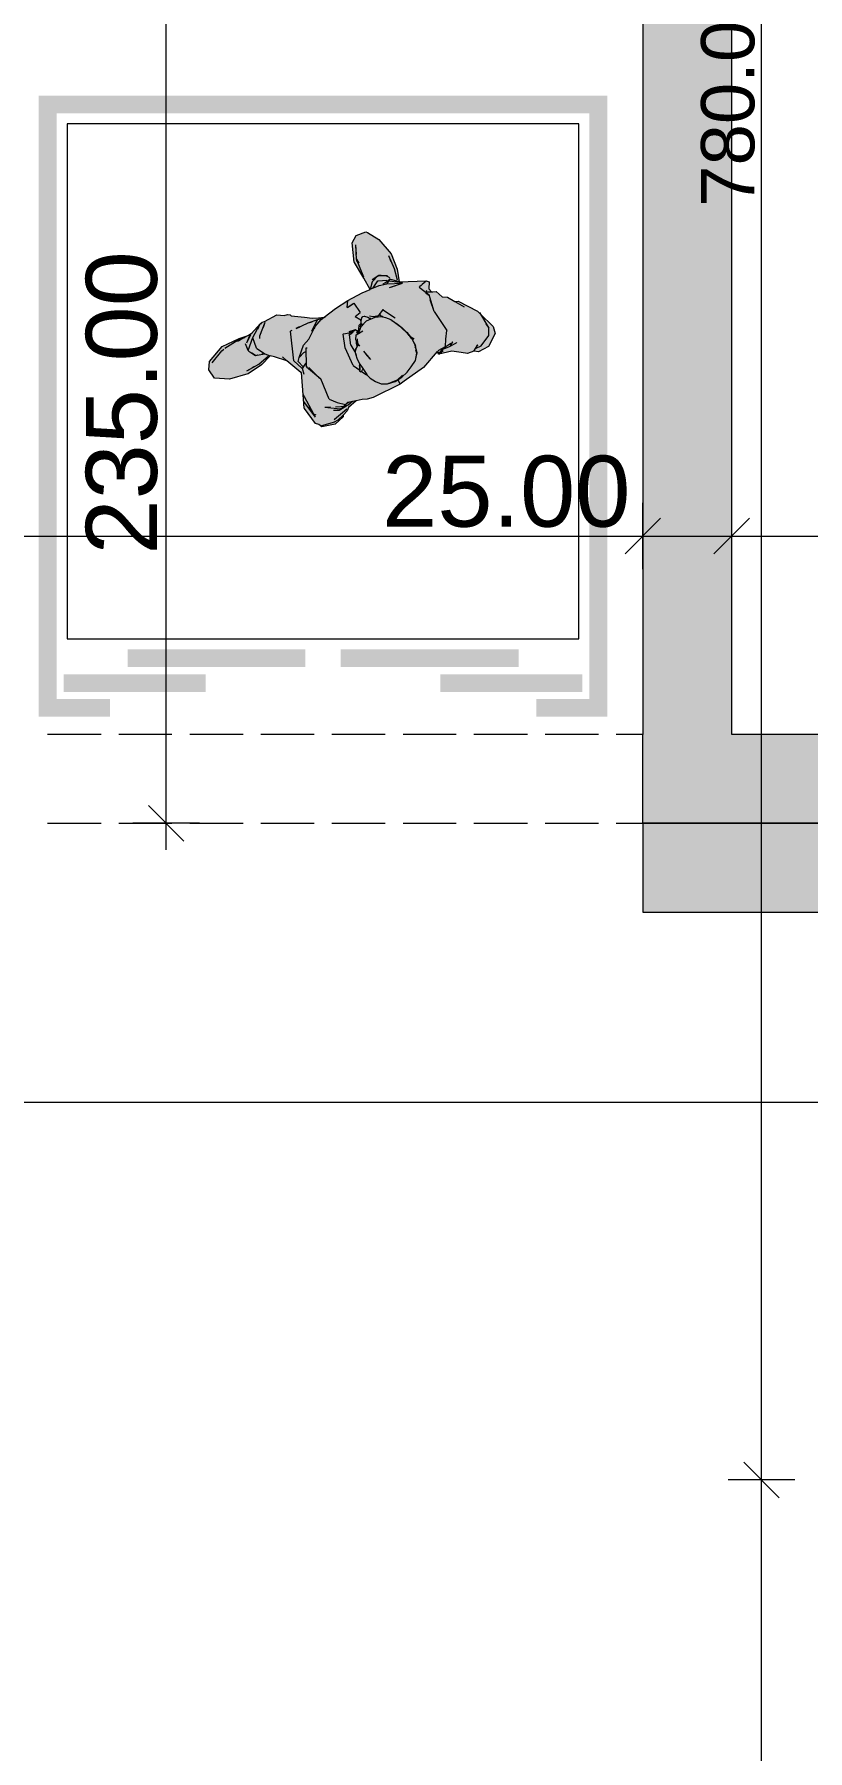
# Model space of a CAD drawing. Header units: millimetres. Extents: x 5493291 to 5652041, y -5155064 to -5098765.
# Drawn here: x 5555142 to 5557319, y -5120854 to -5116019 of the extents above; entities that cross this region are included whole.
import ezdxf

# ---------------------------------------------------------------- set-up
doc = ezdxf.new("R2010")
doc.units = ezdxf.units.MM
doc.header["$MEASUREMENT"] = 0
doc.layers.add('Drawing & Figure', color=7, linetype='Continuous')
doc.layers.add('Drawing & Figure_Pen_No__1', color=7, linetype='Continuous', lineweight=13)
doc.layers.add('Drawing & Figure_Pen_No__145', color=7, linetype='Continuous', lineweight=13, true_color=0x0077b0)
doc.layers.add('Drawing & Figure_Pen_No__62', color=7, linetype='Continuous', lineweight=13, true_color=0xaaaaaa)
doc.styles.add('GENERATED_STYLE_2', font='arial.ttf')

msp = doc.modelspace()

# ---------------------------------------------------------------- hatches: boundary and pattern name
at = {"layer": 'Drawing & Figure', "linetype": 'Continuous', "lineweight": 0, "true_color": 0x7f7f7f}
for points in [[(5557104.7, -5117991.4), (5557104.7, -5115891.3), (5556854.6, -5115891.3), (5556854.6, -5117991.4)], [(5557104.7, -5117991.4), (5556854.6, -5117991.4), (5556854.6, -5118241.4)], [(5557104.7, -5117991.4), (5556854.6, -5118241.4), (5557104.7, -5118241.4)], [(5557104.7, -5118241.4), (5560154.9, -5118241.4), (5560154.9, -5117991.4), (5557104.7, -5117991.4)]]:
    msp.add_hatch(color=8, dxfattribs=at).paths.add_polyline_path(points)
at = {"layer": 'Drawing & Figure_Pen_No__1', "linetype": 'Continuous', "lineweight": 0, "true_color": 0x000000}
for points in [[(5556754.8, -5116191.3), (5555154.5, -5116191.3), (5555154.5, -5117941.4), (5555354.7, -5117941.4), (5555354.7, -5117891.4), (5555204.4, -5117891.4), (5555204.4, -5116241.3), (5556704.3, -5116241.3), (5556704.3, -5117891.4), (5556554.6, -5117891.4), (5556554.6, -5117941.4), (5556754.8, -5117941.4)], [(5555904.7, -5117801.4), (5555904.7, -5117751.4), (5555404.6, -5117751.4), (5555404.6, -5117801.4)], [(5556004.5, -5117801.4), (5556504.7, -5117801.4), (5556504.7, -5117751.4), (5556004.5, -5117751.4)], [(5555624.4, -5117871.4), (5555624.4, -5117821.4), (5555224.6, -5117821.4), (5555224.6, -5117871.4)], [(5556284.3, -5117871.4), (5556684.7, -5117871.4), (5556684.7, -5117821.4), (5556284.3, -5117821.4)]]:
    msp.add_hatch(color=18, dxfattribs=at).paths.add_polyline_path(points)
at = {"layer": 'Drawing & Figure_Pen_No__1', "linetype": 'Continuous', "lineweight": 0, "true_color": 0xffffff}
msp.add_hatch(color=7, dxfattribs=at).paths.add_polyline_path([(5555894, -5116971.6), (5555894, -5116971.8), (5555901.8, -5117072.4), (5555902.4, -5117072.7), (5555933.3, -5117114.8), (5555942.8, -5117118.1), (5555951.1, -5117124.4), (5555989.1, -5117116.8), (5556011.1, -5117096.2), (5556011.1, -5117091.5), (5556022.9, -5117079.9), (5556025.9, -5117070.5), (5556047.9, -5117050.9), (5556065.1, -5117047.7), (5556078.8, -5117046.5), (5556096, -5117041.9), (5556171.5, -5117004.2), (5556183.3, -5116995.8), (5556237.4, -5116957.1), (5556276, -5116912.4), (5556280.8, -5116920.2), (5556317, -5116911.2), (5556343.1, -5116915.6), (5556361.5, -5116918.4), (5556379.4, -5116911.5), (5556380, -5116911.1), (5556392.4, -5116913.6), (5556419.8, -5116897.9), (5556439.4, -5116861.7), (5556433.4, -5116841.9), (5556397.2, -5116806.3), (5556388.9, -5116798.3), (5556334.8, -5116770.9), (5556325.3, -5116771.2), (5556304.5, -5116759), (5556289.7, -5116758.8), (5556273, -5116743.7), (5556259.4, -5116744.2), (5556252.2, -5116735.9), (5556253.4, -5116716.3), (5556245.1, -5116713.7), (5556169.1, -5116715.8), (5556163.1, -5116680.1), (5556145.9, -5116637.1), (5556111.5, -5116596.4), (5556080, -5116577.4), (5556074.6, -5116575.3), (5556047.9, -5116585.6), (5556036.6, -5116606.3), (5556042.6, -5116660.8), (5556043.1, -5116661.8), (5556069.3, -5116706), (5556087.1, -5116737.3), (5556065.1, -5116747.1), (5556024.7, -5116769.1), (5555989.7, -5116791), (5555957.6, -5116815.3), (5555957.6, -5116815.4), (5555942.2, -5116817.4), (5555924.3, -5116818.1), (5555902.4, -5116815.7), (5555864.9, -5116812.1), (5555862, -5116809.1), (5555854.8, -5116807.7), (5555845.3, -5116810.5), (5555824.5, -5116809.4), (5555790.1, -5116828.1), (5555783.6, -5116829.5), (5555777.6, -5116834.7), (5555753.3, -5116861.2), (5555741.4, -5116868.1), (5555718.2, -5116875.3), (5555670.7, -5116898), (5555635.1, -5116940.2), (5555632.7, -5116963.8), (5555648.7, -5116987.3), (5555691.5, -5116990.2), (5555743.2, -5116975.3), (5555743.8, -5116975.1), (5555781.2, -5116950), (5555805.5, -5116924.8), (5555818, -5116927.6), (5555853.1, -5116938.8), (5555892.3, -5116971.1)])
at = {"layer": 'Drawing & Figure_Pen_No__1', "linetype": 'Continuous', "lineweight": 0, "true_color": 0x000000}
h = msp.add_hatch(color=18, dxfattribs=at)
h.paths.add_polyline_path([(5556854.6, -5118241.4), (5556854.6, -5118491.4), (5560154.9, -5118491.4), (5560154.9, -5118241.4)])
h.paths.add_polyline_path([(5557354.7, -5118441.4), (5557354.7, -5118291.4), (5557754.5, -5118291.4), (5557754.5, -5118441.4)], flags=0)
h.paths.add_polyline_path([(5557880.4, -5118355.7), (5557886.4, -5118335.2), (5557897.7, -5118317.3), (5557914.3, -5118303.3), (5557933.3, -5118294.4), (5557954.7, -5118291.4), (5557975.5, -5118294.4), (5557995.1, -5118303.3), (5558011.1, -5118317.3), (5558023, -5118335.2), (5558029, -5118355.7), (5558029, -5118377.1), (5558023, -5118397.5), (5558011.1, -5118415.5), (5557995.1, -5118429.5), (5557975.5, -5118438.4), (5557954.7, -5118441.4), (5557933.3, -5118438.4), (5557914.3, -5118429.5), (5557897.7, -5118415.5), (5557886.4, -5118397.5), (5557880.4, -5118377.1)], flags=0)
h.paths.add_polyline_path([(5558086.6, -5118397.5), (5558080.6, -5118377.1), (5558080.6, -5118355.7), (5558086.6, -5118335.2), (5558097.9, -5118317.3), (5558113.9, -5118303.3), (5558133.5, -5118294.4), (5558154.9, -5118291.4), (5558175.7, -5118294.4), (5558195.3, -5118303.3), (5558211.3, -5118317.3), (5558222.6, -5118335.2), (5558229.1, -5118355.7), (5558229.1, -5118377.1), (5558222.6, -5118397.5), (5558211.3, -5118415.5), (5558195.3, -5118429.5), (5558175.7, -5118438.4), (5558154.9, -5118441.4), (5558133.5, -5118438.4), (5558113.9, -5118429.5), (5558097.9, -5118415.5)], flags=0)
h.paths.add_polyline_path([(5558286.2, -5118397.5), (5558280.2, -5118377.1), (5558280.2, -5118355.7), (5558286.2, -5118335.2), (5558298, -5118317.3), (5558314.1, -5118303.3), (5558333.7, -5118294.4), (5558354.5, -5118291.4), (5558375.9, -5118294.4), (5558395.5, -5118303.3), (5558411.5, -5118317.3), (5558422.8, -5118335.2), (5558428.7, -5118355.7), (5558428.7, -5118377.1), (5558422.8, -5118397.5), (5558411.5, -5118415.5), (5558395.5, -5118429.5), (5558375.9, -5118438.4), (5558354.5, -5118441.4), (5558333.7, -5118438.4), (5558314.1, -5118429.5), (5558298, -5118415.5)], flags=0)
h.paths.add_polyline_path([(5558480.4, -5118377.1), (5558480.4, -5118355.7), (5558486.3, -5118335.2), (5558498.2, -5118317.3), (5558514.3, -5118303.3), (5558533.3, -5118294.4), (5558554.7, -5118291.4), (5558576, -5118294.4), (5558595.1, -5118303.3), (5558611.1, -5118317.3), (5558623, -5118335.2), (5558628.9, -5118355.7), (5558628.9, -5118377.1), (5558623, -5118397.5), (5558611.1, -5118415.5), (5558595.1, -5118429.5), (5558576, -5118438.4), (5558554.7, -5118441.4), (5558533.3, -5118438.4), (5558514.3, -5118429.5), (5558498.2, -5118415.5), (5558486.3, -5118397.5)], flags=0)
h.paths.add_polyline_path([(5559156.4, -5118441.4), (5558756, -5118441.4), (5558756, -5118291.4), (5559156.4, -5118291.4)], flags=0)
h.paths.add_polyline_path([(5559256.2, -5118441.4), (5559256.2, -5118291.4), (5559656, -5118291.4), (5559656, -5118441.4)], flags=0)

# ---------------------------------------------------------------- linework, layer by layer
at = {"layer": 'Drawing & Figure_Pen_No__1', "color": 7, "linetype": 'Continuous', "lineweight": 13}
for points in [[(5557188.4, -5120091.4), (5557188.4, -5112291.2)], [(5555513.3, -5118241.4), (5555513.3, -5115891.3)], [(5556854.6, -5115891.3), (5556854.6, -5117991.4)], [(5557104.7, -5117991.4), (5557104.7, -5115891.3)], [(5556674.6, -5116271.3), (5555234.7, -5116271.3)], [(5555234.7, -5116271.3), (5555234.7, -5117721.4)], [(5556674.6, -5117721.4), (5556674.6, -5116271.3)], [(5556854.6, -5117525.9), (5556854.6, -5117338.4)], [(5557104.7, -5117525.9), (5557104.7, -5117338.4)], [(5555054.7, -5117432.1), (5556854.6, -5117432.1)], [(5556854.6, -5117432.1), (5557104.7, -5117432.1)], [(5557104.7, -5117432.1), (5560154.9, -5117432.1)], [(5555234.7, -5117721.4), (5556674.6, -5117721.4)], [(5555329.7, -5117991.4), (5555179.4, -5117991.4)], [(5555529.3, -5117991.4), (5555379.6, -5117991.4)], [(5555729.5, -5117991.4), (5555579.8, -5117991.4)], [(5555929.7, -5117991.4), (5555779.4, -5117991.4)], [(5556129.3, -5117991.4), (5555979.6, -5117991.4)], [(5556329.5, -5117991.4), (5556179.8, -5117991.4)], [(5556529.6, -5117991.4), (5556379.4, -5117991.4)], [(5556729.8, -5117991.4), (5556579.5, -5117991.4)], [(5556854.6, -5117991.4), (5556779.7, -5117991.4)], [(5556854.6, -5118241.4), (5556854.6, -5117991.4)], [(5560154.9, -5117991.4), (5557104.7, -5117991.4)], [(5555179.4, -5118241.4), (5555329.7, -5118241.4)], [(5555379.6, -5118241.4), (5555529.3, -5118241.4)], [(5555607.1, -5118241.4), (5555419.4, -5118241.4)], [(5555513.3, -5118316.4), (5555513.3, -5118241.4)], [(5555579.8, -5118241.4), (5555729.5, -5118241.4)], [(5555779.4, -5118241.4), (5555929.7, -5118241.4)], [(5555979.6, -5118241.4), (5556129.3, -5118241.4)], [(5556179.8, -5118241.4), (5556329.5, -5118241.4)], [(5556379.4, -5118241.4), (5556529.6, -5118241.4)], [(5556579.5, -5118241.4), (5556729.8, -5118241.4)], [(5556779.7, -5118241.4), (5556854.6, -5118241.4)], [(5556854.6, -5118241.4), (5556854.6, -5118341.4)], [(5560154.9, -5118241.4), (5556854.6, -5118241.4)], [(5556854.6, -5118241.4), (5556854.6, -5118491.4)], [(5556854.6, -5118241.4), (5560154.9, -5118241.4)], [(5556854.6, -5118391.4), (5556854.6, -5118491.4)], [(5556854.6, -5118491.4), (5560154.9, -5118491.4)], [(5555054.7, -5119027.4), (5562204.9, -5119027.4)], [(5557282.3, -5120091.4), (5557094.6, -5120091.4)], [(5557188.4, -5129392), (5557188.4, -5120091.4)]]:
    msp.add_lwpolyline(points, dxfattribs=at)
at = {"layer": 'Drawing & Figure_Pen_No__145', "color": 144, "linetype": 'Continuous', "lineweight": 13, "true_color": 0x0077b0}
for points in [[(5556904.5, -5117382.2), (5556804.7, -5117482.2)], [(5557154.6, -5117382.2), (5557054.8, -5117482.2)], [(5555463.4, -5118191.4), (5555563.2, -5118291.4)], [(5557138.5, -5120041.4), (5557238.3, -5120141.5)]]:
    msp.add_lwpolyline(points, dxfattribs=at)
at = {"layer": 'Drawing & Figure_Pen_No__62', "color": 253, "linetype": 'Continuous', "lineweight": 13, "true_color": 0xaaaaaa}
for points in [[(5556036.6, -5116606.3), (5556047.9, -5116585.6)], [(5556047.9, -5116585.6), (5556074.6, -5116575.3)], [(5556074.6, -5116575.3), (5556080, -5116577.4)], [(5556080, -5116577.4), (5556111.5, -5116596.4)], [(5556042.6, -5116660.8), (5556036.6, -5116606.3)], [(5556049.1, -5116651.9), (5556047.3, -5116611.7)], [(5556049.1, -5116639.2), (5556047.3, -5116611.7)], [(5556111.5, -5116596.4), (5556145.9, -5116637.1)], [(5556043.1, -5116661.8), (5556042.6, -5116660.8)], [(5556069.3, -5116706), (5556043.1, -5116661.8)], [(5556069.3, -5116702.9), (5556049.1, -5116651.9)], [(5556049.1, -5116651.9), (5556055, -5116663.2)], [(5556050.3, -5116659.7), (5556049.1, -5116651.9)], [(5556050.3, -5116659.7), (5556050.3, -5116655.2)], [(5556155.4, -5116679.6), (5556139.4, -5116642.5)], [(5556146.5, -5116660), (5556139.4, -5116642.5)], [(5556145.9, -5116637.1), (5556163.1, -5116680.1)], [(5556164.3, -5116711.4), (5556155.4, -5116679.6)], [(5556163.1, -5116680.1), (5556169.1, -5116715.8)], [(5556087.1, -5116737.3), (5556069.3, -5116706)], [(5556087.1, -5116736.5), (5556112.1, -5116726.4)], [(5556087.7, -5116736.9), (5556094.2, -5116715.2)], [(5556092.4, -5116709.8), (5556109.7, -5116697.8)], [(5556092.4, -5116709.8), (5556107.9, -5116700.3)], [(5556092.4, -5116720.7), (5556094.2, -5116715.2)], [(5556092.4, -5116720.8), (5556094.2, -5116715.2)], [(5556093, -5116720.5), (5556094.2, -5116715.2)], [(5556094.2, -5116715.2), (5556109.7, -5116697.8)], [(5556094.2, -5116715.2), (5556109.7, -5116697.8)], [(5556095.4, -5116733), (5556108.5, -5116713.6)], [(5556107.9, -5116700.3), (5556114.4, -5116698.5)], [(5556108.5, -5116713.6), (5556109.7, -5116713)], [(5556109.7, -5116697.8), (5556111.5, -5116697.5)], [(5556109.7, -5116713), (5556134, -5116711.1)], [(5556111.5, -5116697.5), (5556112.1, -5116697.5)], [(5556112.1, -5116697.5), (5556118, -5116697.6)], [(5556112.1, -5116726.4), (5556134, -5116721.9)], [(5556114.4, -5116698.5), (5556134, -5116698.1)], [(5556115, -5116698.4), (5556134, -5116698.1)], [(5556115, -5116698.4), (5556133.4, -5116698.9)], [(5556118, -5116697.6), (5556134, -5116698.1)], [(5556123.9, -5116722), (5556130.5, -5116717.8)], [(5556130.5, -5116717.8), (5556139.4, -5116710.8)], [(5556133.4, -5116698.9), (5556136.4, -5116701.9)], [(5556134, -5116698.1), (5556142.3, -5116706)], [(5556134, -5116721.9), (5556178, -5116719.6)], [(5556134, -5116721.9), (5556135.8, -5116720.9)], [(5556135.2, -5116721), (5556140.6, -5116713.3)], [(5556139.4, -5116710.8), (5556142.9, -5116708.5)], [(5556140.6, -5116713.3), (5556142.9, -5116709.5)], [(5556141.2, -5116712.9), (5556175, -5116718.1)], [(5556141.2, -5116712.9), (5556144.1, -5116713.9)], [(5556141.2, -5116731.7), (5556178, -5116719.6)], [(5556141.2, -5116731.7), (5556150.7, -5116728.8)], [(5556142.9, -5116708.5), (5556144.1, -5116708.1)], [(5556144.1, -5116708.1), (5556178, -5116718.4)], [(5556156.6, -5116727), (5556159, -5116726.4)], [(5556169.1, -5116715.8), (5556245.1, -5116713.7)], [(5556224.9, -5116731), (5556245.1, -5116713.7)], [(5556224.9, -5116731), (5556253.4, -5116752.9)], [(5556227.3, -5116728.2), (5556230.9, -5116725.5)], [(5556233.8, -5116722.9), (5556245.1, -5116713.7)], [(5556245.1, -5116713.7), (5556253.4, -5116716.3)], [(5556253.4, -5116716.3), (5556252.2, -5116735.9)], [(5555989.7, -5116791), (5556024.7, -5116769.1)], [(5556022.9, -5116788.6), (5556024.7, -5116769.1)], [(5556022.9, -5116788.6), (5556041.4, -5116776.3)], [(5556024.7, -5116769.1), (5556065.1, -5116747.1)], [(5556025.3, -5116786.3), (5556041.4, -5116776.3)], [(5556025.9, -5116786.1), (5556041.4, -5116776.5)], [(5556041.4, -5116776.5), (5556058.6, -5116802.8)], [(5556065.1, -5116747.1), (5556087.1, -5116737.3)], [(5556242.1, -5116744.5), (5556263.5, -5116744.6)], [(5556242.7, -5116747.7), (5556250.5, -5116750.8)], [(5556243.3, -5116744.8), (5556245.7, -5116744.7)], [(5556245.1, -5116740.5), (5556246.3, -5116742.3)], [(5556245.7, -5116749.6), (5556253.4, -5116752.9)], [(5556248.1, -5116750.4), (5556250.5, -5116750.8)], [(5556251.6, -5116754.9), (5556250.5, -5116750.8)], [(5556250.5, -5116750.8), (5556253.4, -5116752.9)], [(5556252.2, -5116735.9), (5556259.4, -5116744.2)], [(5556267.7, -5116799.8), (5556253.4, -5116752.9)], [(5556267.7, -5116799.8), (5556256.4, -5116767.1)], [(5556259.4, -5116744.2), (5556273, -5116743.7)], [(5556273, -5116743.7), (5556289.7, -5116758.8)], [(5556289.7, -5116758.8), (5556304.5, -5116759)], [(5556304.5, -5116759), (5556325.3, -5116771.2)], [(5556325.3, -5116771.2), (5556334.8, -5116770.9)], [(5556325.3, -5116771.2), (5556352, -5116786.3)], [(5556334.8, -5116770.9), (5556388.9, -5116798.3)], [(5555776.4, -5116868), (5555791.3, -5116829.8)], [(5555777.6, -5116834.7), (5555783.6, -5116829.5)], [(5555783.6, -5116829.5), (5555790.1, -5116828.1)], [(5555786.5, -5116843.6), (5555791.3, -5116829.8)], [(5555790.1, -5116828.1), (5555824.5, -5116809.4)], [(5555824.5, -5116809.4), (5555845.3, -5116810.5)], [(5555845.3, -5116810.5), (5555854.8, -5116807.7)], [(5555854.8, -5116807.7), (5555862, -5116809.1)], [(5555862, -5116809.1), (5555864.9, -5116812.1)], [(5555864.9, -5116812.1), (5555902.4, -5116815.7)], [(5555902.4, -5116815.7), (5555924.3, -5116818.1)], [(5555913.1, -5116831.7), (5555939.8, -5116822.4)], [(5555913.1, -5116831.7), (5555924.9, -5116827.6)], [(5555913.1, -5116831.7), (5555921.4, -5116829.6)], [(5555923.2, -5116853.9), (5555938.6, -5116822.9)], [(5555924.3, -5116818.1), (5555942.2, -5116817.4)], [(5555932.1, -5116824.8), (5555936.2, -5116823.5)], [(5555932.7, -5116842.2), (5555949.3, -5116821.8)], [(5555938, -5116825.8), (5555938.6, -5116822.9)], [(5555939.8, -5116822.4), (5555951.1, -5116818.2)], [(5555942.2, -5116817.4), (5555957.6, -5116815.4)], [(5555947.5, -5116819.4), (5555949.3, -5116818.6)], [(5555949.3, -5116821.8), (5555957.6, -5116815.3)], [(5555953.4, -5116817.5), (5555959.4, -5116815.3)], [(5555953.4, -5116817.3), (5555959.4, -5116815.3)], [(5555955.2, -5116816.9), (5555961.2, -5116814.8)], [(5555957.6, -5116815.3), (5555989.7, -5116791)], [(5555957.6, -5116815.4), (5555957.6, -5116815.3)], [(5555959.4, -5116815.3), (5555961.2, -5116814.7)], [(5556022.9, -5116788.6), (5556025.3, -5116786.3)], [(5556025.3, -5116786.3), (5556025.9, -5116786.1)], [(5556044.9, -5116813.3), (5556058.6, -5116802.8)], [(5556044.9, -5116813.3), (5556061, -5116822.7)], [(5556061, -5116823.2), (5556061, -5116822.7)], [(5556061, -5116825.5), (5556061, -5116823.2)], [(5556061.6, -5116827), (5556063.3, -5116817.9)], [(5556061.6, -5116842.1), (5556077, -5116825.9)], [(5556062.2, -5116832.8), (5556061.6, -5116827)], [(5556063.3, -5116817.9), (5556063.9, -5116817.1)], [(5556063.9, -5116817.1), (5556066.9, -5116814.2)], [(5556066.9, -5116814.2), (5556070.5, -5116813)], [(5556070.5, -5116813), (5556071.7, -5116812.9)], [(5556071.7, -5116812.9), (5556080.6, -5116815.5)], [(5556077, -5116825.9), (5556101.4, -5116815.5)], [(5556080.6, -5116815.5), (5556085.3, -5116818.6)], [(5556085.3, -5116811.9), (5556096, -5116814.1)], [(5556085.3, -5116811.9), (5556096, -5116813.9)], [(5556085.3, -5116818.6), (5556086.5, -5116820.3)], [(5556085.9, -5116818.8), (5556089.5, -5116817.3)], [(5556096, -5116814), (5556106.1, -5116812.2)], [(5556096, -5116813.9), (5556106.1, -5116812.3)], [(5556096, -5116814), (5556106.1, -5116812.4)], [(5556101.4, -5116815.5), (5556118.6, -5116814.2)], [(5556103.7, -5116814.5), (5556112.6, -5116808.6)], [(5556112.6, -5116808.6), (5556122.7, -5116795.7)], [(5556112.6, -5116808.6), (5556116.2, -5116810.5)], [(5556113.8, -5116810.2), (5556117.4, -5116807.7)], [(5556116.2, -5116810.5), (5556123.3, -5116813.9)], [(5556118.6, -5116814.2), (5556129.9, -5116816.5)], [(5556122.7, -5116795.8), (5556123.9, -5116793.5)], [(5556122.7, -5116795.7), (5556124.5, -5116795.7)], [(5556122.7, -5116795.8), (5556124.5, -5116795.8)], [(5556123.9, -5116795.8), (5556123.9, -5116793.5)], [(5556124.5, -5116795.7), (5556157.2, -5116817.4)], [(5556124.5, -5116795.8), (5556157.2, -5116817.5)], [(5556129.9, -5116816.5), (5556145.3, -5116822.6)], [(5556145.3, -5116822.6), (5556155.4, -5116829.3)], [(5556147.1, -5116825.1), (5556160.8, -5116832.9)], [(5556155.4, -5116829.3), (5556170.9, -5116840.8)], [(5556157.2, -5116817.4), (5556157.2, -5116817.5)], [(5556267.7, -5116799.8), (5556302.7, -5116853)], [(5556388.9, -5116798.3), (5556397.2, -5116806.3)], [(5556394.8, -5116802.2), (5556421.5, -5116847)], [(5556397.2, -5116806.3), (5556433.4, -5116841.9)], [(5555670.7, -5116898), (5555718.2, -5116875.3)], [(5555713.5, -5116883.4), (5555744.4, -5116866.5)], [(5555715.2, -5116879.9), (5555734.3, -5116872.6)], [(5555718.2, -5116875.3), (5555741.4, -5116868.1)], [(5555740.2, -5116887.8), (5555750.3, -5116864.1)], [(5555740.2, -5116887.8), (5555750.9, -5116864.4)], [(5555740.2, -5116887.9), (5555746.1, -5116873.8)], [(5555740.2, -5116887.9), (5555746.1, -5116873.9)], [(5555741.4, -5116868.1), (5555753.3, -5116861.2)], [(5555743.8, -5116909.7), (5555757.4, -5116872.6)], [(5555744.4, -5116866.5), (5555755, -5116859.9)], [(5555746.1, -5116873.8), (5555750.9, -5116864.4)], [(5555753.3, -5116861.2), (5555777.6, -5116834.7)], [(5555757.4, -5116872.6), (5555777.6, -5116834.7)], [(5555757.4, -5116873.8), (5555757.4, -5116872.6)], [(5555766.9, -5116903.3), (5555757.4, -5116873.8)], [(5555771.1, -5116849.4), (5555777.6, -5116834.7)], [(5555776.4, -5116869.8), (5555776.4, -5116868)], [(5555776.4, -5116875.3), (5555776.4, -5116869.8)], [(5555776.4, -5116875.3), (5555777, -5116874)], [(5555777.6, -5116834.7), (5555781.8, -5116833.4)], [(5555863.2, -5116854.6), (5555863.8, -5116853.7)], [(5555872.1, -5116938.3), (5555863.2, -5116854.6)], [(5555863.8, -5116853.7), (5555867.3, -5116852)], [(5555878.6, -5116847.4), (5555913.1, -5116831.7)], [(5555878.6, -5116846.7), (5555888.1, -5116842.3)], [(5555878.6, -5116847.4), (5555888.7, -5116843.5)], [(5555900, -5116894.2), (5555914.2, -5116877.4)], [(5555914.2, -5116877.4), (5555932.7, -5116842.2)], [(5555923.2, -5116855.5), (5555923.2, -5116853.9)], [(5555930.3, -5116847.5), (5555932.7, -5116842.2)], [(5556011.1, -5116863.5), (5556011.7, -5116862.4)], [(5556011.1, -5116863.7), (5556011.7, -5116862.5)], [(5556017, -5116901.7), (5556011.1, -5116863.5)], [(5556017, -5116901.7), (5556011.1, -5116863.7)], [(5556011.7, -5116862.4), (5556027.7, -5116859.7)], [(5556011.7, -5116862.5), (5556027.7, -5116859.7)], [(5556027.7, -5116859.7), (5556045.5, -5116850.8)], [(5556028.9, -5116865.3), (5556027.7, -5116859.7)], [(5556028.3, -5116856.4), (5556045.5, -5116850.8)], [(5556028.3, -5116856.4), (5556038.4, -5116853.4)], [(5556028.9, -5116865.3), (5556041.4, -5116854)], [(5556028.9, -5116865.3), (5556039, -5116856.6)], [(5556032.5, -5116894.7), (5556028.9, -5116865.3)], [(5556041.4, -5116854), (5556045.5, -5116850.8)], [(5556042, -5116853.7), (5556045.5, -5116850.8)], [(5556045.5, -5116850.8), (5556051.5, -5116855.3)], [(5556045.5, -5116850.8), (5556046.7, -5116851)], [(5556047.3, -5116879.4), (5556047.9, -5116865.7)], [(5556047.9, -5116865.7), (5556062.2, -5116856.7)], [(5556048.5, -5116858.9), (5556052.1, -5116855.9)], [(5556048.5, -5116858.9), (5556050.9, -5116858.7)], [(5556050.9, -5116889.9), (5556051.5, -5116876.9)], [(5556051.5, -5116863.2), (5556052.1, -5116860.7)], [(5556052.1, -5116891.2), (5556051.5, -5116876.9)], [(5556052.1, -5116860.7), (5556060.4, -5116846)], [(5556053.8, -5116855.5), (5556055, -5116850.4)], [(5556054.4, -5116861.8), (5556061.6, -5116842.1)], [(5556054.4, -5116861.8), (5556066.3, -5116854.1)], [(5556055, -5116850.4), (5556056.2, -5116838)], [(5556056.2, -5116838), (5556061, -5116833.7)], [(5556060.4, -5116843.2), (5556061, -5116838.1)], [(5556061, -5116838.1), (5556062.7, -5116833.4)], [(5556063.9, -5116837.1), (5556062.2, -5116832.8)], [(5556062.2, -5116856.7), (5556066.3, -5116854.1)], [(5556064.5, -5116839.7), (5556068.7, -5116834.4)], [(5556160.8, -5116832.9), (5556176.2, -5116844.5)], [(5556170.9, -5116840.8), (5556172.6, -5116842.5)], [(5556172.6, -5116842.5), (5556190.5, -5116859.3)], [(5556175, -5116845.3), (5556190.5, -5116859.3)], [(5556176.2, -5116844.5), (5556191.1, -5116859.3)], [(5556190.5, -5116859.3), (5556196.4, -5116867.6)], [(5556190.5, -5116859.3), (5556204.1, -5116876.9)], [(5556191.1, -5116859.3), (5556204.1, -5116875.9)], [(5556192.2, -5116858.3), (5556192.8, -5116858.4)], [(5556199.4, -5116869.8), (5556201.2, -5116871.3)], [(5556199.4, -5116872.7), (5556200.6, -5116874.4)], [(5556201.2, -5116871.3), (5556206.5, -5116874.2)], [(5556201.2, -5116871.4), (5556207.7, -5116874.6)], [(5556201.2, -5116871.7), (5556206.5, -5116874.2)], [(5556204.1, -5116875.9), (5556214.2, -5116895)], [(5556204.1, -5116876.9), (5556214.8, -5116895.4)], [(5556206.5, -5116874.2), (5556209.5, -5116876.9)], [(5556206.5, -5116874.2), (5556210.1, -5116876.1)], [(5556207.1, -5116879.5), (5556210.1, -5116876.1)], [(5556207.1, -5116879.5), (5556209.5, -5116876.9)], [(5556207.7, -5116874.6), (5556209.5, -5116876.9)], [(5556207.7, -5116879.2), (5556209.5, -5116876.9)], [(5556299.2, -5116898.4), (5556299.8, -5116877.4)], [(5556299.8, -5116877.4), (5556302.7, -5116853)], [(5556399.6, -5116896.7), (5556420.9, -5116866.8)], [(5556413.2, -5116834.4), (5556421.5, -5116847)], [(5556439.4, -5116861.7), (5556419.8, -5116897.9)], [(5556420.9, -5116866.8), (5556421.5, -5116847)], [(5556432.2, -5116841.3), (5556433.4, -5116841.9)], [(5556433.4, -5116841.9), (5556439.4, -5116861.7)], [(5555635.1, -5116940.2), (5555670.7, -5116898)], [(5555642.8, -5116944.1), (5555670.1, -5116910.7)], [(5555670.1, -5116910.7), (5555674.9, -5116905.7)], [(5555678.4, -5116902.9), (5555715.2, -5116879.9)], [(5555713.5, -5116883.4), (5555721.2, -5116880)], [(5555743.2, -5116907), (5555736, -5116891.2)], [(5555743.8, -5116909.8), (5555736, -5116891.2)], [(5555743.8, -5116909.7), (5555744.9, -5116907.3)], [(5555743.8, -5116909.8), (5555745.5, -5116911.3)], [(5555745.5, -5116911.3), (5555750.9, -5116914.9)], [(5555750.9, -5116914.9), (5555764, -5116923.7)], [(5555753.9, -5116916.2), (5555764, -5116922.8)], [(5555764, -5116923.7), (5555789.5, -5116919)], [(5555766.9, -5116903.3), (5555790.7, -5116919.2)], [(5555768.1, -5116921.9), (5555769.9, -5116921.5)], [(5555774.1, -5116947.6), (5555801.4, -5116924.9)], [(5555805.5, -5116924.8), (5555781.2, -5116950)], [(5555782.4, -5116919), (5555786.5, -5116918.1)], [(5555790.7, -5116919.2), (5555806.1, -5116925)], [(5555818, -5116927.6), (5555805.5, -5116924.8)], [(5555887.5, -5116929.4), (5555900, -5116894.2)], [(5555887.5, -5116929.4), (5555900.6, -5116914.8)], [(5555900.6, -5116914.8), (5555906.5, -5116912.7)], [(5555908.3, -5116955.7), (5555907.1, -5116901.9)], [(5555907.1, -5116901.9), (5555910.1, -5116902)], [(5556039, -5116952.1), (5556017, -5116901.6)], [(5556039, -5116952), (5556017, -5116901.6)], [(5556032.5, -5116894.7), (5556043.7, -5116913)], [(5556044.9, -5116913.3), (5556048.5, -5116902.2)], [(5556044.9, -5116913.3), (5556047.3, -5116905.8)], [(5556044.9, -5116913.3), (5556046.1, -5116908.2)], [(5556050.9, -5116932.5), (5556044.9, -5116913.3)], [(5556046.1, -5116907.2), (5556047.9, -5116902.8)], [(5556046.1, -5116908.2), (5556046.1, -5116907.2)], [(5556046.1, -5116913.2), (5556046.1, -5116908.2)], [(5556046.1, -5116913.1), (5556046.1, -5116908.2)], [(5556049.1, -5116923.7), (5556046.7, -5116918.1)], [(5556049.1, -5116923.7), (5556046.7, -5116918.1)], [(5556052.1, -5116891.2), (5556047.3, -5116879.4)], [(5556047.3, -5116905.8), (5556049.1, -5116903.2)], [(5556048.5, -5116902.2), (5556052.1, -5116895.7)], [(5556049.1, -5116889.2), (5556049.1, -5116882.5)], [(5556050.9, -5116897.7), (5556049.1, -5116889.2)], [(5556050.3, -5116896.4), (5556050.3, -5116894.1)], [(5556050.9, -5116889.9), (5556056.8, -5116897.4)], [(5556051.5, -5116895.9), (5556050.9, -5116893.8)], [(5556052.1, -5116891.2), (5556053.8, -5116894.3)], [(5556052.1, -5116891.2), (5556056.8, -5116897.4)], [(5556052.1, -5116895.7), (5556053.8, -5116894.3)], [(5556068.1, -5116911.7), (5556078.8, -5116924.6)], [(5556068.1, -5116911.7), (5556077.6, -5116923.1)], [(5556077.6, -5116923.1), (5556088.3, -5116935.1)], [(5556078.8, -5116924.6), (5556088.3, -5116935.1)], [(5556207.1, -5116879.5), (5556207.7, -5116879.2)], [(5556219.6, -5116915.8), (5556214.2, -5116895)], [(5556214.8, -5116902.3), (5556214.2, -5116900.2)], [(5556218.4, -5116916.8), (5556214.8, -5116895.4)], [(5556214.8, -5116937.7), (5556218.4, -5116917.4)], [(5556215.4, -5116932.5), (5556219.6, -5116915.8)], [(5556215.4, -5116932.8), (5556218.4, -5116916.8)], [(5556218.4, -5116916.8), (5556216, -5116908.5)], [(5556218.4, -5116917.4), (5556218.4, -5116916.8)], [(5556276, -5116912.4), (5556237.4, -5116957.1)], [(5556280.8, -5116920.2), (5556276, -5116912.4)], [(5556276.6, -5116912.8), (5556280.2, -5116915.6)], [(5556279, -5116909.1), (5556299.2, -5116898.4)], [(5556280.2, -5116915.6), (5556282.5, -5116915.3)], [(5556280.2, -5116915.6), (5556282.5, -5116915.3)], [(5556280.8, -5116920.2), (5556280.2, -5116915.6)], [(5556280.8, -5116920.2), (5556289.7, -5116906.7)], [(5556280.8, -5116920.2), (5556292.6, -5116909.3)], [(5556317, -5116911.2), (5556280.8, -5116920.2)], [(5556289.7, -5116906.7), (5556300.4, -5116898.1)], [(5556289.7, -5116906.7), (5556308.7, -5116898.8)], [(5556289.7, -5116906.7), (5556292.6, -5116904.8)], [(5556300.4, -5116898.1), (5556314, -5116888.9)], [(5556308.7, -5116898.8), (5556330.1, -5116887.5)], [(5556312.8, -5116893.1), (5556314.6, -5116892.2)], [(5556314, -5116894.7), (5556319.4, -5116885.5)], [(5556343.1, -5116915.6), (5556317, -5116911.2)], [(5556317.6, -5116886.6), (5556319.4, -5116885.5)], [(5556328.9, -5116885.8), (5556330.1, -5116887.5)], [(5556361.5, -5116918.4), (5556343.1, -5116915.6)], [(5556379.4, -5116911.5), (5556361.5, -5116918.4)], [(5556379.4, -5116911.5), (5556390.6, -5116893.1)], [(5556380, -5116911.1), (5556379.4, -5116911.5)], [(5556392.4, -5116913.6), (5556380, -5116911.1)], [(5556385.3, -5116903), (5556399.6, -5116896.7)], [(5556387.1, -5116895.6), (5556390.6, -5116893.1)], [(5556419.8, -5116897.9), (5556392.4, -5116913.6)], [(5555632.7, -5116963.8), (5555635.1, -5116940.2)], [(5555648.7, -5116987.3), (5555632.7, -5116963.8)], [(5555740.2, -5116967.2), (5555774.1, -5116947.6)], [(5555740.2, -5116967.2), (5555747.3, -5116962.8)], [(5555743.8, -5116975.1), (5555743.2, -5116975.3)], [(5555781.2, -5116950), (5555743.8, -5116975.1)], [(5555756.2, -5116957.2), (5555759.8, -5116955)], [(5555853.1, -5116938.8), (5555818, -5116927.6)], [(5555840.6, -5116926.9), (5555853.1, -5116938.8)], [(5555892.3, -5116971.1), (5555853.1, -5116938.8)], [(5555872.1, -5116938.3), (5555894.6, -5116959.7)], [(5555884.5, -5116940.8), (5555887.5, -5116929.4)], [(5555884.5, -5116940.8), (5555898.2, -5116955.3)], [(5555894, -5116971.6), (5555892.3, -5116971.1)], [(5555894, -5116971.8), (5555894, -5116971.6)], [(5555901.8, -5117072.4), (5555894, -5116971.8)], [(5555896.4, -5116960.4), (5555907.1, -5116945)], [(5555901.2, -5116977.5), (5555896.4, -5116960.4)], [(5555900, -5116956), (5555907.7, -5116944)], [(5555900, -5116956), (5555906.5, -5116946.1)], [(5555908.3, -5116955.7), (5555908.3, -5116951)], [(5555908.3, -5116955.7), (5555909.5, -5116953.4)], [(5555908.3, -5116955.7), (5555948.1, -5116989.5)], [(5555914.8, -5116957.4), (5555942.2, -5116984.3)], [(5556039, -5116952), (5556055, -5116962.9)], [(5556039, -5116952.1), (5556056.8, -5116964.4)], [(5556058, -5116947.8), (5556050.9, -5116932.5)], [(5556057.4, -5116952.4), (5556058.6, -5116946.9)], [(5556058.6, -5116959.4), (5556057.4, -5116952.4)], [(5556058, -5116947.8), (5556066.3, -5116960.5)], [(5556058, -5116957.5), (5556059.2, -5116949.8)], [(5556058, -5116967.2), (5556058, -5116957.5)], [(5556058.6, -5116969.6), (5556058, -5116967.2)], [(5556058.6, -5116965.6), (5556059.2, -5116956.6)], [(5556058.6, -5116965.6), (5556058.6, -5116959.4)], [(5556058.6, -5116969.6), (5556062.2, -5116969)], [(5556059.2, -5116952.1), (5556059.2, -5116949.8)], [(5556062.2, -5116969), (5556063.3, -5116968.3)], [(5556063.3, -5116968.3), (5556065.1, -5116964.5)], [(5556065.1, -5116964.5), (5556066.9, -5116963.3)], [(5556065.1, -5116969.7), (5556077, -5116977.9)], [(5556065.1, -5116969.8), (5556077, -5116978)], [(5556066.3, -5116960.5), (5556078.2, -5116977.3)], [(5556074, -5116970.7), (5556078.2, -5116977.3)], [(5556074, -5116970.9), (5556078.2, -5116978.1)], [(5556176.2, -5116984.9), (5556191.7, -5116970.9)], [(5556237.4, -5116957.1), (5556183.3, -5116995.8)], [(5556191.7, -5116970.9), (5556202.9, -5116955.8)], [(5556202.9, -5116955.8), (5556214.8, -5116937.7)], [(5555691.5, -5116990.2), (5555648.7, -5116987.3)], [(5555743.2, -5116975.3), (5555691.5, -5116990.2)], [(5555942.2, -5116984.3), (5555948.1, -5116989.5)], [(5555971.9, -5117046.9), (5555948.1, -5116989.5)], [(5556078.2, -5116978.1), (5556087.1, -5116987.5)], [(5556087.1, -5116987.5), (5556102.5, -5116997)], [(5556171.5, -5117004.2), (5556096, -5117041.9)], [(5556102.5, -5116997), (5556118.6, -5117003.1)], [(5556118.6, -5117003.1), (5556135.8, -5117003.4)], [(5556135.8, -5117003.4), (5556157.2, -5116997.3)], [(5556135.8, -5117003.4), (5556143.5, -5117000.9)], [(5556135.8, -5117003.4), (5556139.4, -5117001.9)], [(5556143.5, -5117000.9), (5556163.7, -5116992.2)], [(5556147.1, -5116998.9), (5556163.7, -5116992.2)], [(5556157.2, -5116997.3), (5556176.2, -5116984.9)], [(5556157.2, -5116997.3), (5556163.7, -5116992.2)], [(5556157.2, -5116997.3), (5556160.2, -5116994.5)], [(5556163.7, -5116992.2), (5556178.6, -5116979.1)], [(5556163.7, -5116991.7), (5556166.7, -5116988.9)], [(5556171.5, -5117004.2), (5556166.7, -5116993.7)], [(5556170.3, -5116986.1), (5556178.6, -5116979.1)], [(5556183.3, -5116995.8), (5556171.5, -5117004.2)], [(5555897.6, -5117031.7), (5555901.8, -5117038.8)], [(5555900, -5117052.9), (5555932.1, -5117097.2)], [(5555901.8, -5117038.8), (5555927.9, -5117087.6)], [(5555912.5, -5117069.1), (5555916, -5117074.4)], [(5555960, -5117069.4), (5555976, -5117068.6)], [(5555960, -5117069.4), (5556002.8, -5117074.1)], [(5555971.9, -5117046.9), (5555994.4, -5117056.3)], [(5555989.7, -5117068), (5556018.8, -5117066.6)], [(5555994.4, -5117056.3), (5556018.2, -5117062)], [(5556000.4, -5117077.8), (5556018.8, -5117066.6)], [(5556002.8, -5117074.1), (5556018.8, -5117066.6)], [(5556002.8, -5117074.1), (5556009.9, -5117069.7)], [(5556008.1, -5117067.8), (5556018.8, -5117066.6)], [(5556012.9, -5117064.9), (5556025.3, -5117062.5)], [(5556014.6, -5117067.8), (5556018.8, -5117066.6)], [(5556015.2, -5117066.4), (5556017, -5117065.3)], [(5556017, -5117065.3), (5556018.2, -5117062)], [(5556017.6, -5117064.8), (5556025.3, -5117062.5)], [(5556018.2, -5117062), (5556024.7, -5117055.4)], [(5556018.8, -5117066.6), (5556025.3, -5117062.5)], [(5556022.4, -5117057.9), (5556027.7, -5117055.1)], [(5556025.9, -5117070.4), (5556022.9, -5117079.8)], [(5556024.7, -5117055.4), (5556047.9, -5117050.7)], [(5556025.3, -5117062.5), (5556037.2, -5117051.8)], [(5556047.9, -5117050.9), (5556025.9, -5117070.4)], [(5556065.1, -5117047.7), (5556047.9, -5117050.9)], [(5556078.8, -5117046.5), (5556065.1, -5117047.7)], [(5556096, -5117041.9), (5556078.8, -5117046.5)], [(5555902.4, -5117072.7), (5555901.8, -5117072.4)], [(5555933.3, -5117114.8), (5555902.4, -5117072.7)], [(5555919, -5117077.9), (5555932.1, -5117097.2)], [(5555927.9, -5117087.6), (5555934.4, -5117090.6)], [(5555942.8, -5117118.1), (5555933.3, -5117114.8)], [(5555951.1, -5117124.4), (5555942.8, -5117118.1)], [(5555951.1, -5117120.9), (5555987.3, -5117110.3)], [(5555989.1, -5117116.8), (5555951.1, -5117124.4)], [(5555984.3, -5117077.2), (5556000.4, -5117077.8)], [(5555986.1, -5117103.8), (5556021.8, -5117074.3)], [(5555986.1, -5117103.8), (5555994.4, -5117096.6)], [(5555986.7, -5117110.3), (5555996.8, -5117105.1)], [(5556011.1, -5117096.2), (5555989.1, -5117116.8)], [(5555996.8, -5117105.1), (5556009.9, -5117092.5)], [(5556022.9, -5117079.8), (5556011.1, -5117091.5)], [(5556011.1, -5117091.5), (5556011.1, -5117096.2)], [(5555950.5, -5117120.9), (5555951.1, -5117120.9)]]:
    msp.add_lwpolyline(points, dxfattribs=at)

# ---------------------------------------------------------------- texts
at = {"layer": 'Drawing & Figure_Pen_No__1', "color": 7, "linetype": 'Continuous', "lineweight": 13, "attachment_point": 7, "rotation": 90, "style": 'GENERATED_STYLE_2'}
for s, insert, char_height in [('\\A1;{\\pql;\\fArial|b0|i0|c0|p0;\\W1.000000;780.00}', (5557170.6, -5116504.8), 150.005), ('\\A1;{\\pql;\\fArial|b0|i0|c0|p0;\\W1.000000;235.00}', (5555489.8, -5117484.3), 200.007)]:
    msp.add_mtext(s, dxfattribs=dict(at, insert=insert, char_height=char_height))
at = {"layer": 'Drawing & Figure_Pen_No__1', "color": 7, "linetype": 'Continuous', "lineweight": 13, "insert": (5556120.8, -5117408.7), "char_height": 200.007, "attachment_point": 7, "style": 'GENERATED_STYLE_2'}
msp.add_mtext('\\A1;{\\pql;\\fArial|b0|i0|c0|p0;\\W1.000000;25.00}', dxfattribs=at)

doc.saveas('drawing.dxf')
